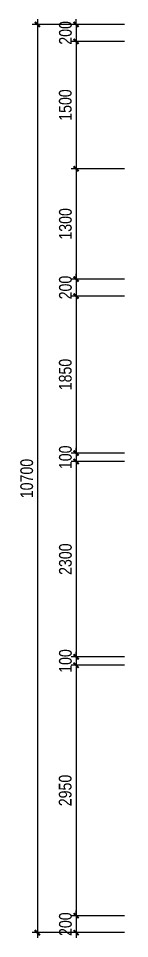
# Model space of a CAD drawing. Extents: x 160245 to 405305, y -111140 to 232735.
# Drawn here: x 268272 to 269583, y -104061 to -93220 of the extents above; entities that cross this region are included whole.
import ezdxf

# ---------------------------------------------------------------- set-up
doc = ezdxf.new("R2010")
doc.units = 0
doc.header["$LTSCALE"] = 10
doc.header["$MEASUREMENT"] = 0
doc.layers.get('Defpoints').update_dxf_attribs({"color": 229})
doc.layers.add('P-o 原建筑尺寸', color=8, linetype='Continuous')
doc.styles.add('PDC DIM', font='PMingLiU-ExtB.ttf', dxfattribs={"width": 0.85})
doc.dimstyles.new('PDC-A2', dxfattribs={"dimscale": 0, "dimtxt": 2.5, "dimasz": 1, "dimexe": 1, "dimexo": 1, "dimgap": 0.7, "dimtad": 1, "dimdec": 0, "dimtxsty": 'PDC DIM', "dimblk": 'ARCHTICK', "dimcen": 1, "dimdle": 1, "dimclrd": 8, "dimclre": 8, "dimclrt": 9, "dimadec": 0, "dimazin": 0, "dimtfac": 1, "dimtdec": 0, "dimtix": 1, "dimtmove": 2, "dimatfit": 3, "dimldrblk": 'PDC A2 T R', "dimfxl": 10, "dimfxlon": 1, "dimarcsym": 0})

# ---------------------------------------------------------------- blocks, each defined once
blk = doc.blocks.new('_ArchTick')
at = {"color": 0, "linetype": 'ByBlock', "const_width": 0.4}
blk.add_lwpolyline([(-0.5, -0.5), (0.5, 0.5)], dxfattribs=at)
blk = doc.blocks.new('*D1011')
at = {"layer": 'Defpoints', "color": 0, "transparency": 16777216}
for p in [(269583, -93291), (268953, -93491), (269583, -93491)]:
    blk.add_point(p, dxfattribs=at)
at = {"layer": 'P-o 原建筑尺寸', "color": 8, "lineweight": -2, "transparency": 16777216}
for p, q in [((269523, -93291), (268893, -93291)), ((268953, -93291), (268953, -93231)), ((268953, -93291), (268953, -93491)), ((269523, -93491), (268893, -93491)), ((268953, -93491), (268953, -93551))]:
    blk.add_line(p, q, dxfattribs=at)
at = {"layer": 'P-o 原建筑尺寸', "color": 8, "lineweight": -2, "transparency": 16777216, "xscale": 60, "yscale": 60, "zscale": 60}
for p, rotation in [((268953, -93291), 270), ((268953, -93491), 90)]:
    blk.add_blockref('_ArchTick', p, dxfattribs=dict(at, rotation=rotation))
at = {"layer": 'P-o 原建筑尺寸', "color": 9, "transparency": 16777216, "insert": (268827, -93391), "char_height": 150, "attachment_point": 5, "rotation": 90, "style": 'PDC DIM'}
blk.add_mtext('200', dxfattribs=at)
blk = doc.blocks.new('PDC A2 T R')
at = {"color": 0, "linetype": 'ByBlock'}
blk.add_line((0, 0), (-2, 0), dxfattribs=at)
for points in [[(-2.15, 0.89), (-1.49, 1.35), (-0.6, 0), (0, 0)], [(-2.15, -0.89), (-1.49, -1.35), (-0.6, 0), (0, 0)]]:
    blk.add_solid(points, dxfattribs=at)
blk = doc.blocks.new('*D1012')
at = {"layer": 'Defpoints', "color": 0, "transparency": 16777216}
for p in [(269583, -93491), (268953, -94991), (269583, -94991)]:
    blk.add_point(p, dxfattribs=at)
at = {"layer": 'P-o 原建筑尺寸', "color": 8, "lineweight": -2, "transparency": 16777216}
for p, q in [((268953, -93431), (268953, -95051)), ((269523, -93491), (268893, -93491)), ((269523, -94991), (268893, -94991))]:
    blk.add_line(p, q, dxfattribs=at)
at = {"layer": 'P-o 原建筑尺寸', "color": 8, "lineweight": -2, "transparency": 16777216, "xscale": 60, "yscale": 60, "zscale": 60}
for p, rotation in [((268953, -93491), 90), ((268953, -94991), 270)]:
    blk.add_blockref('_ArchTick', p, dxfattribs=dict(at, rotation=rotation))
at = {"layer": 'P-o 原建筑尺寸', "color": 9, "transparency": 16777216, "insert": (268826, -94241), "char_height": 150, "attachment_point": 5, "rotation": 90, "style": 'PDC DIM'}
blk.add_mtext('1500', dxfattribs=at)
blk = doc.blocks.new('*D1013')
at = {"layer": 'Defpoints', "color": 0, "transparency": 16777216}
for p in [(269583, -94991), (268953, -96291), (269583, -96291)]:
    blk.add_point(p, dxfattribs=at)
at = {"layer": 'P-o 原建筑尺寸', "color": 8, "lineweight": -2, "transparency": 16777216}
for p, q in [((268953, -94931), (268953, -96351)), ((269523, -94991), (268893, -94991)), ((269523, -96291), (268893, -96291))]:
    blk.add_line(p, q, dxfattribs=at)
at = {"layer": 'P-o 原建筑尺寸', "color": 8, "lineweight": -2, "transparency": 16777216, "xscale": 60, "yscale": 60, "zscale": 60}
for p, rotation in [((268953, -94991), 90), ((268953, -96291), 270)]:
    blk.add_blockref('_ArchTick', p, dxfattribs=dict(at, rotation=rotation))
at = {"layer": 'P-o 原建筑尺寸', "color": 9, "transparency": 16777216, "insert": (268827, -95641), "char_height": 150, "attachment_point": 5, "rotation": 90, "style": 'PDC DIM'}
blk.add_mtext('1300', dxfattribs=at)
blk = doc.blocks.new('*D1014')
at = {"layer": 'Defpoints', "color": 0, "transparency": 16777216}
for p in [(269583, -96291), (268953, -96491), (269583, -96491)]:
    blk.add_point(p, dxfattribs=at)
at = {"layer": 'P-o 原建筑尺寸', "color": 8, "lineweight": -2, "transparency": 16777216}
for p, q in [((268953, -96291), (268953, -96231)), ((269523, -96291), (268893, -96291)), ((268953, -96291), (268953, -96491)), ((269523, -96491), (268893, -96491)), ((268953, -96491), (268953, -96551))]:
    blk.add_line(p, q, dxfattribs=at)
at = {"layer": 'P-o 原建筑尺寸', "color": 8, "lineweight": -2, "transparency": 16777216, "xscale": 60, "yscale": 60, "zscale": 60}
for p, rotation in [((268953, -96291), 270), ((268953, -96491), 90)]:
    blk.add_blockref('_ArchTick', p, dxfattribs=dict(at, rotation=rotation))
at = {"layer": 'P-o 原建筑尺寸', "color": 9, "transparency": 16777216, "insert": (268827, -96391), "char_height": 150, "attachment_point": 5, "rotation": 90, "style": 'PDC DIM'}
blk.add_mtext('200', dxfattribs=at)
blk = doc.blocks.new('*D1015')
at = {"layer": 'Defpoints', "color": 0}
for p in [(269583, -96491), (268953, -98341), (269583, -98341)]:
    blk.add_point(p, dxfattribs=at)
at = {"layer": 'P-o 原建筑尺寸', "color": 8, "lineweight": -2}
for p, q in [((268953, -96431), (268953, -98401)), ((269523, -96491), (268893, -96491)), ((269523, -98341), (268893, -98341))]:
    blk.add_line(p, q, dxfattribs=at)
at = {"layer": 'P-o 原建筑尺寸', "color": 8, "lineweight": -2, "xscale": 60, "yscale": 60, "zscale": 60}
for p, rotation in [((268953, -96491), 90), ((268953, -98341), 270)]:
    blk.add_blockref('_ArchTick', p, dxfattribs=dict(at, rotation=rotation))
at = {"layer": 'P-o 原建筑尺寸', "color": 9, "insert": (268826, -97416), "char_height": 150, "attachment_point": 5, "rotation": 90, "style": 'PDC DIM'}
blk.add_mtext('1850', dxfattribs=at)
blk = doc.blocks.new('*D1016')
at = {"layer": 'Defpoints', "color": 0}
for p in [(269583, -98341), (268953, -98441), (269583, -98441)]:
    blk.add_point(p, dxfattribs=at)
at = {"layer": 'P-o 原建筑尺寸', "color": 8, "lineweight": -2}
for p, q in [((268953, -98341), (268953, -98281)), ((269523, -98341), (268893, -98341)), ((268953, -98341), (268953, -98441)), ((269523, -98441), (268893, -98441)), ((268953, -98441), (268953, -98501))]:
    blk.add_line(p, q, dxfattribs=at)
at = {"layer": 'P-o 原建筑尺寸', "color": 8, "lineweight": -2, "xscale": 60, "yscale": 60, "zscale": 60}
for p, rotation in [((268953, -98341), 270), ((268953, -98441), 90)]:
    blk.add_blockref('_ArchTick', p, dxfattribs=dict(at, rotation=rotation))
at = {"layer": 'P-o 原建筑尺寸', "color": 9, "insert": (268827, -98391), "char_height": 150, "attachment_point": 5, "rotation": 90, "style": 'PDC DIM'}
blk.add_mtext('100', dxfattribs=at)
blk = doc.blocks.new('*D1017')
at = {"layer": 'Defpoints', "color": 0}
for p in [(269583, -98441), (268953, -100741), (269583, -100741)]:
    blk.add_point(p, dxfattribs=at)
at = {"layer": 'P-o 原建筑尺寸', "color": 8, "lineweight": -2}
for p, q in [((268953, -98381), (268953, -100801)), ((269523, -98441), (268893, -98441)), ((269523, -100741), (268893, -100741))]:
    blk.add_line(p, q, dxfattribs=at)
at = {"layer": 'P-o 原建筑尺寸', "color": 8, "lineweight": -2, "xscale": 60, "yscale": 60, "zscale": 60}
for p, rotation in [((268953, -98441), 90), ((268953, -100741), 270)]:
    blk.add_blockref('_ArchTick', p, dxfattribs=dict(at, rotation=rotation))
at = {"layer": 'P-o 原建筑尺寸', "color": 9, "insert": (268827, -99591), "char_height": 150, "attachment_point": 5, "rotation": 90, "style": 'PDC DIM'}
blk.add_mtext('2300', dxfattribs=at)
blk = doc.blocks.new('*D1018')
at = {"layer": 'Defpoints', "color": 0}
for p in [(269583, -100741), (268953, -100841), (269583, -100841)]:
    blk.add_point(p, dxfattribs=at)
at = {"layer": 'P-o 原建筑尺寸', "color": 8, "lineweight": -2}
for p, q in [((268953, -100741), (268953, -100681)), ((269523, -100741), (268893, -100741)), ((268953, -100741), (268953, -100841)), ((269523, -100841), (268893, -100841)), ((268953, -100841), (268953, -100901))]:
    blk.add_line(p, q, dxfattribs=at)
at = {"layer": 'P-o 原建筑尺寸', "color": 8, "lineweight": -2, "xscale": 60, "yscale": 60, "zscale": 60}
for p, rotation in [((268953, -100741), 270), ((268953, -100841), 90)]:
    blk.add_blockref('_ArchTick', p, dxfattribs=dict(at, rotation=rotation))
at = {"layer": 'P-o 原建筑尺寸', "color": 9, "insert": (268827, -100791), "char_height": 150, "attachment_point": 5, "rotation": 90, "style": 'PDC DIM'}
blk.add_mtext('100', dxfattribs=at)
blk = doc.blocks.new('*D1019')
at = {"layer": 'Defpoints', "color": 0}
for p in [(269583, -100841), (268953, -103791), (269583, -103791)]:
    blk.add_point(p, dxfattribs=at)
at = {"layer": 'P-o 原建筑尺寸', "color": 8, "lineweight": -2}
for p, q in [((268953, -100781), (268953, -103851)), ((269523, -100841), (268893, -100841)), ((269523, -103791), (268893, -103791))]:
    blk.add_line(p, q, dxfattribs=at)
at = {"layer": 'P-o 原建筑尺寸', "color": 8, "lineweight": -2, "xscale": 60, "yscale": 60, "zscale": 60}
for p, rotation in [((268953, -100841), 90), ((268953, -103791), 270)]:
    blk.add_blockref('_ArchTick', p, dxfattribs=dict(at, rotation=rotation))
at = {"layer": 'P-o 原建筑尺寸', "color": 9, "insert": (268825, -102316), "char_height": 150, "attachment_point": 5, "rotation": 90, "style": 'PDC DIM'}
blk.add_mtext('2950', dxfattribs=at)
blk = doc.blocks.new('*D1020')
at = {"layer": 'Defpoints', "color": 0, "transparency": 16777216}
for p in [(269583, -103791), (268953, -103991), (269583, -103991)]:
    blk.add_point(p, dxfattribs=at)
at = {"layer": 'P-o 原建筑尺寸', "color": 8, "lineweight": -2, "transparency": 16777216}
for p, q in [((268953, -103791), (268953, -103731)), ((269523, -103791), (268893, -103791)), ((268953, -103791), (268953, -103991)), ((269523, -103991), (268893, -103991)), ((268953, -103991), (268953, -104051))]:
    blk.add_line(p, q, dxfattribs=at)
at = {"layer": 'P-o 原建筑尺寸', "color": 8, "lineweight": -2, "transparency": 16777216, "xscale": 60, "yscale": 60, "zscale": 60}
for p, rotation in [((268953, -103791), 270), ((268953, -103991), 90)]:
    blk.add_blockref('_ArchTick', p, dxfattribs=dict(at, rotation=rotation))
at = {"layer": 'P-o 原建筑尺寸', "color": 9, "transparency": 16777216, "insert": (268827, -103891), "char_height": 150, "attachment_point": 5, "rotation": 90, "style": 'PDC DIM'}
blk.add_mtext('200', dxfattribs=at)
blk = doc.blocks.new('*D1021')
at = {"layer": 'Defpoints', "color": 0, "transparency": 16777216}
for p in [(269583, -93291), (268496, -103991), (269583, -103991)]:
    blk.add_point(p, dxfattribs=at)
at = {"layer": 'P-o 原建筑尺寸', "color": 8, "lineweight": -2, "transparency": 16777216}
for p, q in [((269096, -93291), (268436, -93291)), ((268496, -93231), (268496, -104051)), ((269096, -103991), (268436, -103991))]:
    blk.add_line(p, q, dxfattribs=at)
at = {"layer": 'P-o 原建筑尺寸', "color": 8, "lineweight": -2, "transparency": 16777216, "xscale": 60, "yscale": 60, "zscale": 60}
for p, rotation in [((268496, -93291), 90), ((268496, -103991), 270)]:
    blk.add_blockref('_ArchTick', p, dxfattribs=dict(at, rotation=rotation))
at = {"layer": 'P-o 原建筑尺寸', "color": 9, "transparency": 16777216, "insert": (268371, -98641), "char_height": 150, "attachment_point": 5, "rotation": 90, "style": 'PDC DIM'}
blk.add_mtext('10700', dxfattribs=at)

msp = doc.modelspace()

# ---------------------------------------------------------------- dimensions: what is measured, and where the dimension line sits
at = {"layer": 'P-o 原建筑尺寸'}
for base, p1, p2, picture, middle in [((268952.7, -93490.6), (269583.5, -93290.6), (269583.5, -93490.6), '*D1011', (268827.2, -93390.6)), ((268496.2, -103990.6), (269583.5, -93290.6), (269583.5, -103990.6), '*D1021', (268370.7, -98640.6)), ((268952.7, -94990.6), (269583.5, -93490.6), (269583.5, -94990.6), '*D1012', (268825.8, -94240.6)), ((268952.7, -96290.6), (269583.5, -94990.6), (269583.5, -96290.6), '*D1013', (268827.2, -95640.6)), ((268952.7, -96490.6), (269583.5, -96290.6), (269583.5, -96490.6), '*D1014', (268827.2, -96390.6)), ((268952.7, -98340.6), (269583.5, -96490.6), (269583.5, -98340.6), '*D1015', (268825.8, -97415.6)), ((268952.7, -98440.6), (269583.5, -98340.6), (269583.5, -98440.6), '*D1016', (268827.2, -98390.6)), ((268952.7, -100740.6), (269583.5, -98440.6), (269583.5, -100740.6), '*D1017', (268827.2, -99590.6)), ((268952.7, -100840.6), (269583.5, -100740.6), (269583.5, -100840.6), '*D1018', (268827.2, -100790.6)), ((268952.7, -103790.6), (269583.5, -100840.6), (269583.5, -103790.6), '*D1019', (268824.8, -102315.6)), ((268952.7, -103990.6), (269583.5, -103790.6), (269583.5, -103990.6), '*D1020', (268827.2, -103890.6))]:
    dim = msp.add_linear_dim(base=base, p1=p1, p2=p2, angle=90, dimstyle='PDC-A2', override={"dimscale": 60}, dxfattribs=at)
    dim.commit()
    dim.dimension.update_dxf_attribs({"geometry": picture, "text_midpoint": middle})

doc.saveas('drawing.dxf')
